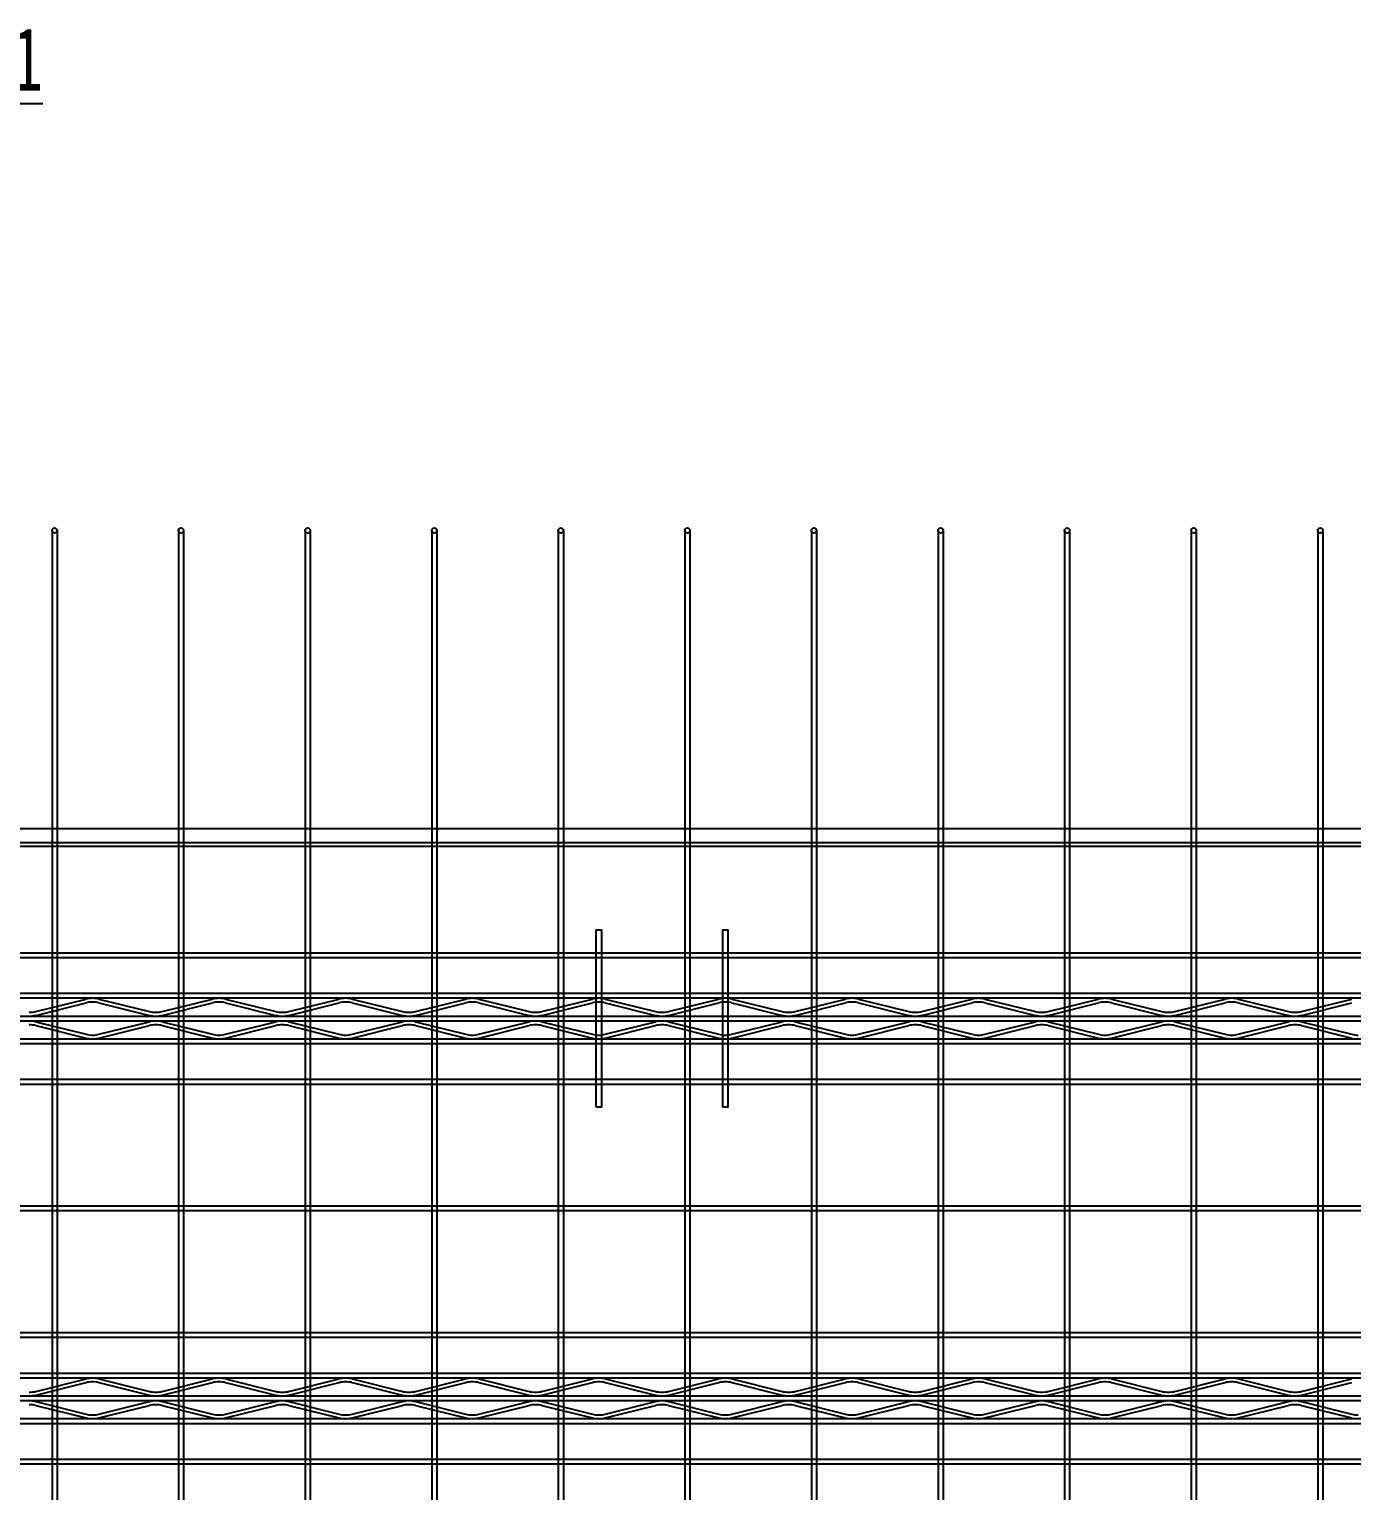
# Model space of a CAD drawing. Extents: x -524 to 129100, y -10500 to 1.
# Drawn here: x 49733 to 51822, y -7684 to -5375 of the extents above; entities that cross this region are included whole.
import ezdxf

# ---------------------------------------------------------------- set-up
doc = ezdxf.new("R2010")
doc.units = 0
doc.header["$LTSCALE"] = 250
doc.linetypes.add('BeePC_CENTER', pattern=[2, 1.25, -0.25, 0.25, -0.25])
doc.layers.get('0').update_dxf_attribs({"linetype": 'CONTINUOUS'})
doc.layers.get('Defpoints').update_dxf_attribs({"linetype": 'CONTINUOUS'})
for name, color, linetype in [('BeePC-CCBZ', 110, 'CONTINUOUS'), ('BeePC-GJ-LEVEL', 141, 'CONTINUOUS'), ('BeePC-GJ-Truss', 185, 'CONTINUOUS'), ('BeePC-TONG-ZT', 50, 'CONTINUOUS')]:
    doc.layers.add(name, color=color, linetype=linetype)
doc.styles.add('BeePC_Dim', font='simfang.ttf', dxfattribs={"width": 0.7})
doc.styles.add('BeePC_Text', font='simfang.ttf', dxfattribs={"width": 0.7})
doc.dimstyles.new('BeePC_DIM_25_25', dxfattribs={"dimtxt": 75, "dimasz": 25, "dimexe": 25, "dimexo": 0, "dimgap": 25, "dimtad": 1, "dimdec": 0, "dimzin": 0, "dimdsep": 46, "dimtxsty": 'BeePC_Dim', "dimblk": 'ARCHTICK', "dimcen": 0, "dimdle": 25, "dimclrt": 7, "dimadec": 0, "dimazin": 0, "dimtfac": 1, "dimtdec": 0, "dimtix": 1, "dimtmove": 2, "dimatfit": 3, "dimfxl": 250, "dimfxlon": 1, "dimtfill": 1, "dimtolj": 1, "dimtzin": 0, "dimarcsym": 0})

# ---------------------------------------------------------------- blocks, each defined once
blk = doc.blocks.new('_ArchTick')
at = {"color": 0, "linetype": 'ByBlock', "const_width": 0.5}
blk.add_lwpolyline([(-0.707, -0.707), (0.707, 0.707)], dxfattribs=at)
blk = doc.blocks.new('*D105')
at = {"layer": 'BeePC-CCBZ', "color": 0, "lineweight": -2, "transparency": 16777216}
for p, q in [((53904.8, -6138.4), (53904.8, -6663.4)), ((53704.8, -6163.4), (53929.8, -6163.4)), ((53704.8, -6638.4), (53929.8, -6638.4))]:
    blk.add_line(p, q, dxfattribs=at)
at = {"layer": 'Defpoints', "color": 0, "transparency": 16777216}
for p in [(53372.6, -6163.4), (49682.6, -6638.4), (53904.8, -6638.4)]:
    blk.add_point(p, dxfattribs=at)
at = {"layer": 'BeePC-CCBZ', "color": 0, "lineweight": -2, "transparency": 16777216, "xscale": 25, "yscale": 25, "zscale": 25}
for p, rotation in [((53904.8, -6163.4), 90), ((53904.8, -6638.4), 270)]:
    blk.add_blockref('_ArchTick', p, dxfattribs=dict(at, rotation=rotation))
at = {"layer": 'BeePC-CCBZ', "color": 7, "linetype": 'BeePC_CENTER', "transparency": 16777216, "insert": (53841.9, -6400.9), "char_height": 75, "attachment_point": 5, "rotation": 90, "style": 'BeePC_Dim', "bg_fill": 3, "box_fill_scale": 1.1, "bg_fill_color": 256, "bg_fill_true_color": 13158600, "bg_fill_transparency": 0}
blk.add_mtext('\\A1;475', dxfattribs=at)
blk = doc.blocks.new('*D106')
at = {"layer": 'BeePC-CCBZ', "color": 0, "lineweight": -2, "transparency": 16777216}
for p, q in [((53904.8, -6613.4), (53904.8, -9063.4)), ((53704.8, -6638.4), (53929.8, -6638.4)), ((53704.8, -9038.4), (53929.8, -9038.4))]:
    blk.add_line(p, q, dxfattribs=at)
at = {"layer": 'Defpoints', "color": 0, "transparency": 16777216}
for p in [(49682.6, -6638.4), (49682.6, -9038.4), (53904.8, -9038.4)]:
    blk.add_point(p, dxfattribs=at)
at = {"layer": 'BeePC-CCBZ', "color": 0, "lineweight": -2, "transparency": 16777216, "xscale": 25, "yscale": 25, "zscale": 25}
for p, rotation in [((53904.8, -6638.4), 90), ((53904.8, -9038.4), 270)]:
    blk.add_blockref('_ArchTick', p, dxfattribs=dict(at, rotation=rotation))
at = {"layer": 'BeePC-CCBZ', "color": 7, "linetype": 'BeePC_CENTER', "transparency": 16777216, "insert": (53841.9, -7838.4), "char_height": 75, "attachment_point": 5, "rotation": 90, "style": 'BeePC_Dim', "bg_fill": 3, "box_fill_scale": 1.1, "bg_fill_color": 256, "bg_fill_true_color": 13158600, "bg_fill_transparency": 0}
blk.add_mtext('\\A1;200x12=2400', dxfattribs=at)

msp = doc.modelspace()

# ---------------------------------------------------------------- linework, layer by layer
for points in [[(50628.6, -7078.4), (50628.6, -6798.4), (50636.6, -6798.4), (50636.6, -7078.4), (50628.6, -7078.4)], [(50828.6, -7078.4), (50828.6, -6798.4), (50836.6, -6798.4), (50836.6, -7078.4), (50828.6, -7078.4)]]:
    msp.add_lwpolyline(points)
at = {"layer": 'BeePC-GJ-LEVEL'}
for points in [[(49768.6, -6167.4), (49768.6, -9509.4)], [(49776.6, -6167.4), (49776.6, -9509.4)], [(49968.6, -6167.4), (49968.6, -9509.4)], [(49976.6, -6167.4), (49976.6, -9509.4)], [(50168.6, -6167.4), (50168.6, -9509.4)], [(50176.6, -6167.4), (50176.6, -9509.4)], [(50368.6, -6167.4), (50368.6, -9509.4)], [(50376.6, -6167.4), (50376.6, -9509.4)], [(50568.6, -6167.4), (50568.6, -9509.4)], [(50576.6, -6167.4), (50576.6, -9509.4)], [(50768.6, -6167.4), (50768.6, -9509.4)], [(50776.6, -6167.4), (50776.6, -9509.4)], [(50968.6, -6167.4), (50968.6, -9509.4)], [(50976.6, -6167.4), (50976.6, -9509.4)], [(51168.6, -6167.4), (51168.6, -9509.4)], [(51176.6, -6167.4), (51176.6, -9509.4)], [(51368.6, -6167.4), (51368.6, -9509.4)], [(51376.6, -6167.4), (51376.6, -9509.4)], [(51568.6, -6167.4), (51568.6, -9509.4)], [(51576.6, -6167.4), (51576.6, -9509.4)], [(51768.6, -6167.4), (51768.6, -9509.4)], [(51776.6, -6167.4), (51776.6, -9509.4)], [(45887.3, -6660.4), (53477.8, -6660.4), (53477.8, -6666.4), (45887.3, -6666.4), (45887.3, -6660.4)], [(45682.3, -6834.4), (53632.8, -6834.4), (53632.8, -6842.4), (45682.3, -6842.4), (45682.3, -6834.4)], [(45682.3, -7034.4), (53632.8, -7034.4), (53632.8, -7042.4), (45682.3, -7042.4), (45682.3, -7034.4)], [(45682.3, -7234.4), (53632.8, -7234.4), (53632.8, -7242.4), (45682.3, -7242.4), (45682.3, -7234.4)], [(45682.3, -7434.4), (53632.8, -7434.4), (53632.8, -7442.4), (45682.3, -7442.4), (45682.3, -7434.4)], [(45682.3, -7634.4), (53632.8, -7634.4), (53632.8, -7642.4), (45682.3, -7642.4), (45682.3, -7634.4)]]:
    msp.add_lwpolyline(points, dxfattribs=at)
for centre in [(49772.6, -6167.4), (49972.6, -6167.4), (50172.6, -6167.4), (50372.6, -6167.4), (50572.6, -6167.4), (50772.6, -6167.4), (50972.6, -6167.4), (51172.6, -6167.4), (51372.6, -6167.4), (51572.6, -6167.4), (51772.6, -6167.4)]:
    msp.add_circle(centre, 4, dxfattribs=at)
at = {"layer": 'BeePC-GJ-Truss'}
for points in [[(45932.6, -6898.4), (53432.6, -6898.4), (53432.6, -6906.4), (45932.6, -6906.4), (45932.6, -6898.4)], [(45932.6, -6934.4), (53432.6, -6934.4), (53432.6, -6942.4), (45932.6, -6942.4), (45932.6, -6934.4), (45936, -6934.3), (45939.2, -6933.9), (45942.8, -6933.3), (46022.4, -6913.6)], [(49742.8, -6927.3), (49822.4, -6907.6)], [(49742.8, -6933.3), (49822.4, -6913.6)], [(49842.8, -6907.6), (49922.4, -6927.3)], [(49842.8, -6913.6), (49922.4, -6933.3)], [(49942.8, -6927.3), (50022.4, -6907.6)], [(49942.8, -6933.3), (50022.4, -6913.6)], [(50042.8, -6907.6), (50122.4, -6927.3)], [(50042.8, -6913.6), (50122.4, -6933.3)], [(50142.8, -6927.3), (50222.4, -6907.6)], [(50142.8, -6933.3), (50222.4, -6913.6)], [(50242.8, -6907.6), (50322.4, -6927.3)], [(50242.8, -6913.6), (50322.4, -6933.3)], [(50342.8, -6927.3), (50422.4, -6907.6)], [(50342.8, -6933.3), (50422.4, -6913.6)], [(50442.8, -6907.6), (50522.4, -6927.3)], [(50442.8, -6913.6), (50522.4, -6933.3)], [(50542.8, -6927.3), (50622.4, -6907.6)], [(50542.8, -6933.3), (50622.4, -6913.6)], [(50642.8, -6907.6), (50722.4, -6927.3)], [(50642.8, -6913.6), (50722.4, -6933.3)], [(50742.8, -6927.3), (50822.4, -6907.6)], [(50742.8, -6933.3), (50822.4, -6913.6)], [(50842.8, -6907.6), (50922.4, -6927.3)], [(50842.8, -6913.6), (50922.4, -6933.3)], [(50942.8, -6927.3), (51022.4, -6907.6)], [(50942.8, -6933.3), (51022.4, -6913.6)], [(51042.8, -6907.6), (51122.4, -6927.3)], [(51042.8, -6913.6), (51122.4, -6933.3)], [(51142.8, -6927.3), (51222.4, -6907.6)], [(51142.8, -6933.3), (51222.4, -6913.6)], [(51242.8, -6907.6), (51322.4, -6927.3)], [(51242.8, -6913.6), (51322.4, -6933.3)], [(51342.8, -6927.3), (51422.4, -6907.6)], [(51342.8, -6933.3), (51422.4, -6913.6)], [(51442.8, -6907.6), (51522.4, -6927.3)], [(51442.8, -6913.6), (51522.4, -6933.3)], [(51542.8, -6927.3), (51622.4, -6907.6)], [(51542.8, -6933.3), (51622.4, -6913.6)], [(51642.8, -6907.6), (51722.4, -6927.3)], [(51642.8, -6913.6), (51722.4, -6933.3)], [(51742.8, -6927.3), (51822.4, -6907.6)], [(51742.8, -6933.3), (51822.4, -6913.6)], [(49742.8, -6943.6), (49822.4, -6963.3)], [(49742.8, -6949.6), (49822.4, -6969.3)], [(49842.8, -6963.3), (49922.4, -6943.6)], [(49842.8, -6969.3), (49922.4, -6949.6)], [(49942.8, -6943.6), (50022.4, -6963.3)], [(49942.8, -6949.6), (50022.4, -6969.3)], [(50042.8, -6963.3), (50122.4, -6943.6)], [(50042.8, -6969.3), (50122.4, -6949.6)], [(50142.8, -6943.6), (50222.4, -6963.3)], [(50142.8, -6949.6), (50222.4, -6969.3)], [(50242.8, -6963.3), (50322.4, -6943.6)], [(50242.8, -6969.3), (50322.4, -6949.6)], [(50342.8, -6943.6), (50422.4, -6963.3)], [(50342.8, -6949.6), (50422.4, -6969.3)], [(50442.8, -6963.3), (50522.4, -6943.6)], [(50442.8, -6969.3), (50522.4, -6949.6)], [(50542.8, -6943.6), (50622.4, -6963.3)], [(50542.8, -6949.6), (50622.4, -6969.3)], [(50642.8, -6963.3), (50722.4, -6943.6)], [(50642.8, -6969.3), (50722.4, -6949.6)], [(50742.8, -6943.6), (50822.4, -6963.3)], [(50742.8, -6949.6), (50822.4, -6969.3)], [(50842.8, -6963.3), (50922.4, -6943.6)], [(50842.8, -6969.3), (50922.4, -6949.6)], [(50942.8, -6943.6), (51022.4, -6963.3)], [(50942.8, -6949.6), (51022.4, -6969.3)], [(51042.8, -6963.3), (51122.4, -6943.6)], [(51042.8, -6969.3), (51122.4, -6949.6)], [(51142.8, -6943.6), (51222.4, -6963.3)], [(51142.8, -6949.6), (51222.4, -6969.3)], [(51242.8, -6963.3), (51322.4, -6943.6)], [(51242.8, -6969.3), (51322.4, -6949.6)], [(51342.8, -6943.6), (51422.4, -6963.3)], [(51342.8, -6949.6), (51422.4, -6969.3)], [(51442.8, -6963.3), (51522.4, -6943.6)], [(51442.8, -6969.3), (51522.4, -6949.6)], [(51542.8, -6943.6), (51622.4, -6963.3)], [(51542.8, -6949.6), (51622.4, -6969.3)], [(51642.8, -6963.3), (51722.4, -6943.6)], [(51642.8, -6969.3), (51722.4, -6949.6)], [(51742.8, -6943.6), (51822.4, -6963.3)], [(51742.8, -6949.6), (51822.4, -6969.3)], [(45932.6, -6970.4), (53432.6, -6970.4), (53432.6, -6978.4), (45932.6, -6978.4), (45932.6, -6970.4)], [(45932.6, -7498.4), (53432.6, -7498.4), (53432.6, -7506.4), (45932.6, -7506.4), (45932.6, -7498.4)], [(45932.6, -7534.4), (53432.6, -7534.4), (53432.6, -7542.4), (45932.6, -7542.4), (45932.6, -7534.4), (45936, -7534.3), (45939.2, -7533.9), (45942.8, -7533.3), (46022.4, -7513.6)], [(49742.8, -7527.3), (49822.4, -7507.6)], [(49742.8, -7533.3), (49822.4, -7513.6)], [(49842.8, -7507.6), (49922.4, -7527.3)], [(49842.8, -7513.6), (49922.4, -7533.3)], [(49942.8, -7527.3), (50022.4, -7507.6)], [(49942.8, -7533.3), (50022.4, -7513.6)], [(50042.8, -7507.6), (50122.4, -7527.3)], [(50042.8, -7513.6), (50122.4, -7533.3)], [(50142.8, -7527.3), (50222.4, -7507.6)], [(50142.8, -7533.3), (50222.4, -7513.6)], [(50242.8, -7507.6), (50322.4, -7527.3)], [(50242.8, -7513.6), (50322.4, -7533.3)], [(50342.8, -7527.3), (50422.4, -7507.6)], [(50342.8, -7533.3), (50422.4, -7513.6)], [(50442.8, -7507.6), (50522.4, -7527.3)], [(50442.8, -7513.6), (50522.4, -7533.3)], [(50542.8, -7527.3), (50622.4, -7507.6)], [(50542.8, -7533.3), (50622.4, -7513.6)], [(50642.8, -7507.6), (50722.4, -7527.3)], [(50642.8, -7513.6), (50722.4, -7533.3)], [(50742.8, -7527.3), (50822.4, -7507.6)], [(50742.8, -7533.3), (50822.4, -7513.6)], [(50842.8, -7507.6), (50922.4, -7527.3)], [(50842.8, -7513.6), (50922.4, -7533.3)], [(50942.8, -7527.3), (51022.4, -7507.6)], [(50942.8, -7533.3), (51022.4, -7513.6)], [(51042.8, -7507.6), (51122.4, -7527.3)], [(51042.8, -7513.6), (51122.4, -7533.3)], [(51142.8, -7527.3), (51222.4, -7507.6)], [(51142.8, -7533.3), (51222.4, -7513.6)], [(51242.8, -7507.6), (51322.4, -7527.3)], [(51242.8, -7513.6), (51322.4, -7533.3)], [(51342.8, -7527.3), (51422.4, -7507.6)], [(51342.8, -7533.3), (51422.4, -7513.6)], [(51442.8, -7507.6), (51522.4, -7527.3)], [(51442.8, -7513.6), (51522.4, -7533.3)], [(51542.8, -7527.3), (51622.4, -7507.6)], [(51542.8, -7533.3), (51622.4, -7513.6)], [(51642.8, -7507.6), (51722.4, -7527.3)], [(51642.8, -7513.6), (51722.4, -7533.3)], [(51742.8, -7527.3), (51822.4, -7507.6)], [(51742.8, -7533.3), (51822.4, -7513.6)], [(49742.8, -7543.6), (49822.4, -7563.3)], [(49742.8, -7549.6), (49822.4, -7569.3)], [(49842.8, -7563.3), (49922.4, -7543.6)], [(49842.8, -7569.3), (49922.4, -7549.6)], [(49942.8, -7543.6), (50022.4, -7563.3)], [(49942.8, -7549.6), (50022.4, -7569.3)], [(50042.8, -7563.3), (50122.4, -7543.6)], [(50042.8, -7569.3), (50122.4, -7549.6)], [(50142.8, -7543.6), (50222.4, -7563.3)], [(50142.8, -7549.6), (50222.4, -7569.3)], [(50242.8, -7563.3), (50322.4, -7543.6)], [(50242.8, -7569.3), (50322.4, -7549.6)], [(50342.8, -7543.6), (50422.4, -7563.3)], [(50342.8, -7549.6), (50422.4, -7569.3)], [(50442.8, -7563.3), (50522.4, -7543.6)], [(50442.8, -7569.3), (50522.4, -7549.6)], [(50542.8, -7543.6), (50622.4, -7563.3)], [(50542.8, -7549.6), (50622.4, -7569.3)], [(50642.8, -7563.3), (50722.4, -7543.6)], [(50642.8, -7569.3), (50722.4, -7549.6)], [(50742.8, -7543.6), (50822.4, -7563.3)], [(50742.8, -7549.6), (50822.4, -7569.3)], [(50842.8, -7563.3), (50922.4, -7543.6)], [(50842.8, -7569.3), (50922.4, -7549.6)], [(50942.8, -7543.6), (51022.4, -7563.3)], [(50942.8, -7549.6), (51022.4, -7569.3)], [(51042.8, -7563.3), (51122.4, -7543.6)], [(51042.8, -7569.3), (51122.4, -7549.6)], [(51142.8, -7543.6), (51222.4, -7563.3)], [(51142.8, -7549.6), (51222.4, -7569.3)], [(51242.8, -7563.3), (51322.4, -7543.6)], [(51242.8, -7569.3), (51322.4, -7549.6)], [(51342.8, -7543.6), (51422.4, -7563.3)], [(51342.8, -7549.6), (51422.4, -7569.3)], [(51442.8, -7563.3), (51522.4, -7543.6)], [(51442.8, -7569.3), (51522.4, -7549.6)], [(51542.8, -7543.6), (51622.4, -7563.3)], [(51542.8, -7549.6), (51622.4, -7569.3)], [(51642.8, -7563.3), (51722.4, -7543.6)], [(51642.8, -7569.3), (51722.4, -7549.6)], [(51742.8, -7543.6), (51822.4, -7563.3)], [(51742.8, -7549.6), (51822.4, -7569.3)], [(45932.6, -7570.4), (53432.6, -7570.4), (53432.6, -7578.4), (45932.6, -7578.4), (45932.6, -7570.4)]]:
    msp.add_lwpolyline(points, dxfattribs=at)
for centre, major_axis, start_param, end_param in [((49833.8, -6911.6), (18, 0), 1.635672, 2.256488), ((49831.4, -6915.9), (12, 0), 1.470144, 2.422017), ((49831.4, -6911.6), (18, 0), 0.885104, 1.50592), ((49833.8, -6915.9), (12, 0), 0.719576, 1.671449), ((50033.8, -6911.6), (18, 0), 1.635672, 2.256488), ((50031.4, -6915.9), (12, 0), 1.470144, 2.422017), ((50031.4, -6911.6), (18, 0), 0.885104, 1.50592), ((50033.8, -6915.9), (12, 0), 0.719576, 1.671449), ((50233.8, -6911.6), (18, 0), 1.635672, 2.256488), ((50231.4, -6915.9), (12, 0), 1.470144, 2.422017), ((50231.4, -6911.6), (18, 0), 0.885104, 1.50592), ((50233.8, -6915.9), (12, 0), 0.719576, 1.671449), ((50433.8, -6911.6), (18, 0), 1.635672, 2.256488), ((50431.4, -6915.9), (12, 0), 1.470144, 2.422017), ((50431.4, -6911.6), (18, 0), 0.885104, 1.50592), ((50433.8, -6915.9), (12, 0), 0.719576, 1.671449), ((50633.8, -6911.6), (18, 0), 1.635672, 2.256488), ((50631.4, -6915.9), (12, 0), 1.470144, 2.422017), ((50631.4, -6911.6), (18, 0), 0.885104, 1.50592), ((50633.8, -6915.9), (12, 0), 0.719576, 1.671449), ((50833.8, -6911.6), (18, 0), 1.635672, 2.256488), ((50831.4, -6915.9), (12, 0), 1.470144, 2.422017), ((50831.4, -6911.6), (18, 0), 0.885104, 1.50592), ((50833.8, -6915.9), (12, 0), 0.719576, 1.671449), ((51033.8, -6911.6), (18, 0), 1.635672, 2.256488), ((51031.4, -6915.9), (12, 0), 1.470144, 2.422017), ((51031.4, -6911.6), (18, 0), 0.885104, 1.50592), ((51033.8, -6915.9), (12, 0), 0.719576, 1.671449), ((51233.8, -6911.6), (18, 0), 1.635672, 2.256488), ((51231.4, -6915.9), (12, 0), 1.470144, 2.422017), ((51231.4, -6911.6), (18, 0), 0.885104, 1.50592), ((51233.8, -6915.9), (12, 0), 0.719576, 1.671449), ((51433.8, -6911.6), (18, 0), 1.635672, 2.256488), ((51431.4, -6915.9), (12, 0), 1.470144, 2.422017), ((51431.4, -6911.6), (18, 0), 0.885104, 1.50592), ((51433.8, -6915.9), (12, 0), 0.719576, 1.671449), ((51633.8, -6911.6), (18, 0), 1.635672, 2.256488), ((51631.4, -6915.9), (12, 0), 1.470144, 2.422017), ((51631.4, -6911.6), (18, 0), 0.885104, 1.50592), ((51633.8, -6915.9), (12, 0), 0.719576, 1.671449), ((49733.8, -6925), (12, 0), 4.611737, 5.563609), ((49731.4, -6929.3), (18, 0), 4.777265, 5.398081), ((49731.4, -6947.6), (18, 0), 0.885104, 1.50592), ((49733.8, -6951.9), (12, 0), 0.719576, 1.671449), ((49931.4, -6925), (12, 0), 3.861169, 4.813041), ((49933.8, -6929.3), (18, 0), 4.026697, 4.647513), ((49933.8, -6947.6), (18, 0), 1.635672, 2.256488), ((49931.4, -6951.9), (12, 0), 1.470144, 2.422017), ((49933.8, -6925), (12, 0), 4.611737, 5.563609), ((49931.4, -6929.3), (18, 0), 4.777265, 5.398081), ((49931.4, -6947.6), (18, 0), 0.885104, 1.50592), ((49933.8, -6951.9), (12, 0), 0.719576, 1.671449), ((50131.4, -6925), (12, 0), 3.861169, 4.813041), ((50133.8, -6929.3), (18, 0), 4.026697, 4.647513), ((50133.8, -6947.6), (18, 0), 1.635672, 2.256488), ((50131.4, -6951.9), (12, 0), 1.470144, 2.422017), ((50133.8, -6925), (12, 0), 4.611737, 5.563609), ((50131.4, -6929.3), (18, 0), 4.777265, 5.398081), ((50131.4, -6947.6), (18, 0), 0.885104, 1.50592), ((50133.8, -6951.9), (12, 0), 0.719576, 1.671449), ((50331.4, -6925), (12, 0), 3.861169, 4.813041), ((50333.8, -6929.3), (18, 0), 4.026697, 4.647513), ((50333.8, -6947.6), (18, 0), 1.635672, 2.256488), ((50331.4, -6951.9), (12, 0), 1.470144, 2.422017), ((50333.8, -6925), (12, 0), 4.611737, 5.563609), ((50331.4, -6929.3), (18, 0), 4.777265, 5.398081), ((50331.4, -6947.6), (18, 0), 0.885104, 1.50592), ((50333.8, -6951.9), (12, 0), 0.719576, 1.671449), ((50531.4, -6925), (12, 0), 3.861169, 4.813041), ((50533.8, -6929.3), (18, 0), 4.026697, 4.647513), ((50533.8, -6947.6), (18, 0), 1.635672, 2.256488), ((50531.4, -6951.9), (12, 0), 1.470144, 2.422017), ((50533.8, -6925), (12, 0), 4.611737, 5.563609), ((50531.4, -6929.3), (18, 0), 4.777265, 5.398081), ((50531.4, -6947.6), (18, 0), 0.885104, 1.50592), ((50533.8, -6951.9), (12, 0), 0.719576, 1.671449), ((50731.4, -6925), (12, 0), 3.861169, 4.813041), ((50733.8, -6929.3), (18, 0), 4.026697, 4.647513), ((50733.8, -6947.6), (18, 0), 1.635672, 2.256488), ((50731.4, -6951.9), (12, 0), 1.470144, 2.422017), ((50733.8, -6925), (12, 0), 4.611737, 5.563609), ((50731.4, -6929.3), (18, 0), 4.777265, 5.398081), ((50731.4, -6947.6), (18, 0), 0.885104, 1.50592), ((50733.8, -6951.9), (12, 0), 0.719576, 1.671449), ((50931.4, -6925), (12, 0), 3.861169, 4.813041), ((50933.8, -6929.3), (18, 0), 4.026697, 4.647513), ((50933.8, -6947.6), (18, 0), 1.635672, 2.256488), ((50931.4, -6951.9), (12, 0), 1.470144, 2.422017), ((50933.8, -6925), (12, 0), 4.611737, 5.563609), ((50931.4, -6929.3), (18, 0), 4.777265, 5.398081), ((50931.4, -6947.6), (18, 0), 0.885104, 1.50592), ((50933.8, -6951.9), (12, 0), 0.719576, 1.671449), ((51131.4, -6925), (12, 0), 3.861169, 4.813041), ((51133.8, -6929.3), (18, 0), 4.026697, 4.647513), ((51133.8, -6947.6), (18, 0), 1.635672, 2.256488), ((51131.4, -6951.9), (12, 0), 1.470144, 2.422017), ((51133.8, -6925), (12, 0), 4.611737, 5.563609), ((51131.4, -6929.3), (18, 0), 4.777265, 5.398081), ((51131.4, -6947.6), (18, 0), 0.885104, 1.50592), ((51133.8, -6951.9), (12, 0), 0.719576, 1.671449), ((51331.4, -6925), (12, 0), 3.861169, 4.813041), ((51333.8, -6929.3), (18, 0), 4.026697, 4.647513), ((51333.8, -6947.6), (18, 0), 1.635672, 2.256488), ((51331.4, -6951.9), (12, 0), 1.470144, 2.422017), ((51333.8, -6925), (12, 0), 4.611737, 5.563609), ((51331.4, -6929.3), (18, 0), 4.777265, 5.398081), ((51331.4, -6947.6), (18, 0), 0.885104, 1.50592), ((51333.8, -6951.9), (12, 0), 0.719576, 1.671449), ((51531.4, -6925), (12, 0), 3.861169, 4.813041), ((51533.8, -6929.3), (18, 0), 4.026697, 4.647513), ((51533.8, -6947.6), (18, 0), 1.635672, 2.256488), ((51531.4, -6951.9), (12, 0), 1.470144, 2.422017), ((51533.8, -6925), (12, 0), 4.611737, 5.563609), ((51531.4, -6929.3), (18, 0), 4.777265, 5.398081), ((51531.4, -6947.6), (18, 0), 0.885104, 1.50592), ((51533.8, -6951.9), (12, 0), 0.719576, 1.671449), ((51731.4, -6925), (12, 0), 3.861169, 4.813041), ((51733.8, -6929.3), (18, 0), 4.026697, 4.647513), ((51733.8, -6947.6), (18, 0), 1.635672, 2.256488), ((51731.4, -6951.9), (12, 0), 1.470144, 2.422017), ((51733.8, -6925), (12, 0), 4.611737, 5.563609), ((51731.4, -6929.3), (18, 0), 4.777265, 5.398081), ((51731.4, -6947.6), (18, 0), 0.885104, 1.50592), ((51733.8, -6951.9), (12, 0), 0.719576, 1.671449), ((49831.4, -6961), (12, 0), 3.861169, 4.813041), ((49833.8, -6965.3), (18, 0), 4.026697, 4.647513), ((49833.8, -6961), (12, 0), 4.611737, 5.563609), ((49831.4, -6965.3), (18, 0), 4.777265, 5.398081), ((50031.4, -6961), (12, 0), 3.861169, 4.813041), ((50033.8, -6965.3), (18, 0), 4.026697, 4.647513), ((50033.8, -6961), (12, 0), 4.611737, 5.563609), ((50031.4, -6965.3), (18, 0), 4.777265, 5.398081), ((50231.4, -6961), (12, 0), 3.861169, 4.813041), ((50233.8, -6965.3), (18, 0), 4.026697, 4.647513), ((50233.8, -6961), (12, 0), 4.611737, 5.563609), ((50231.4, -6965.3), (18, 0), 4.777265, 5.398081), ((50431.4, -6961), (12, 0), 3.861169, 4.813041), ((50433.8, -6965.3), (18, 0), 4.026697, 4.647513), ((50433.8, -6961), (12, 0), 4.611737, 5.563609), ((50431.4, -6965.3), (18, 0), 4.777265, 5.398081), ((50631.4, -6961), (12, 0), 3.861169, 4.813041), ((50633.8, -6965.3), (18, 0), 4.026697, 4.647513), ((50633.8, -6961), (12, 0), 4.611737, 5.563609), ((50631.4, -6965.3), (18, 0), 4.777265, 5.398081), ((50831.4, -6961), (12, 0), 3.861169, 4.813041), ((50833.8, -6965.3), (18, 0), 4.026697, 4.647513), ((50833.8, -6961), (12, 0), 4.611737, 5.563609), ((50831.4, -6965.3), (18, 0), 4.777265, 5.398081), ((51031.4, -6961), (12, 0), 3.861169, 4.813041), ((51033.8, -6965.3), (18, 0), 4.026697, 4.647513), ((51033.8, -6961), (12, 0), 4.611737, 5.563609), ((51031.4, -6965.3), (18, 0), 4.777265, 5.398081), ((51231.4, -6961), (12, 0), 3.861169, 4.813041), ((51233.8, -6965.3), (18, 0), 4.026697, 4.647513), ((51233.8, -6961), (12, 0), 4.611737, 5.563609), ((51231.4, -6965.3), (18, 0), 4.777265, 5.398081), ((51431.4, -6961), (12, 0), 3.861169, 4.813041), ((51433.8, -6965.3), (18, 0), 4.026697, 4.647513), ((51433.8, -6961), (12, 0), 4.611737, 5.563609), ((51431.4, -6965.3), (18, 0), 4.777265, 5.398081), ((51631.4, -6961), (12, 0), 3.861169, 4.813041), ((51633.8, -6965.3), (18, 0), 4.026697, 4.647513), ((51633.8, -6961), (12, 0), 4.611737, 5.563609), ((51631.4, -6965.3), (18, 0), 4.777265, 5.398081), ((51831.4, -6961), (12, 0), 3.861169, 4.813041), ((49833.8, -7511.6), (18, 0), 1.635672, 2.256488), ((49831.4, -7515.9), (12, 0), 1.470144, 2.422017), ((49831.4, -7511.6), (18, 0), 0.885104, 1.50592), ((49833.8, -7515.9), (12, 0), 0.719576, 1.671449), ((50033.8, -7511.6), (18, 0), 1.635672, 2.256488), ((50031.4, -7515.9), (12, 0), 1.470144, 2.422017), ((50031.4, -7511.6), (18, 0), 0.885104, 1.50592), ((50033.8, -7515.9), (12, 0), 0.719576, 1.671449), ((50233.8, -7511.6), (18, 0), 1.635672, 2.256488), ((50231.4, -7515.9), (12, 0), 1.470144, 2.422017), ((50231.4, -7511.6), (18, 0), 0.885104, 1.50592), ((50233.8, -7515.9), (12, 0), 0.719576, 1.671449), ((50433.8, -7511.6), (18, 0), 1.635672, 2.256488), ((50431.4, -7515.9), (12, 0), 1.470144, 2.422017), ((50431.4, -7511.6), (18, 0), 0.885104, 1.50592), ((50433.8, -7515.9), (12, 0), 0.719576, 1.671449), ((50633.8, -7511.6), (18, 0), 1.635672, 2.256488), ((50631.4, -7515.9), (12, 0), 1.470144, 2.422017), ((50631.4, -7511.6), (18, 0), 0.885104, 1.50592), ((50633.8, -7515.9), (12, 0), 0.719576, 1.671449), ((50833.8, -7511.6), (18, 0), 1.635672, 2.256488), ((50831.4, -7515.9), (12, 0), 1.470144, 2.422017), ((50831.4, -7511.6), (18, 0), 0.885104, 1.50592), ((50833.8, -7515.9), (12, 0), 0.719576, 1.671449), ((51033.8, -7511.6), (18, 0), 1.635672, 2.256488), ((51031.4, -7515.9), (12, 0), 1.470144, 2.422017), ((51031.4, -7511.6), (18, 0), 0.885104, 1.50592), ((51033.8, -7515.9), (12, 0), 0.719576, 1.671449), ((51233.8, -7511.6), (18, 0), 1.635672, 2.256488), ((51231.4, -7515.9), (12, 0), 1.470144, 2.422017), ((51231.4, -7511.6), (18, 0), 0.885104, 1.50592), ((51233.8, -7515.9), (12, 0), 0.719576, 1.671449), ((51433.8, -7511.6), (18, 0), 1.635672, 2.256488), ((51431.4, -7515.9), (12, 0), 1.470144, 2.422017), ((51431.4, -7511.6), (18, 0), 0.885104, 1.50592), ((51433.8, -7515.9), (12, 0), 0.719576, 1.671449), ((51633.8, -7511.6), (18, 0), 1.635672, 2.256488), ((51631.4, -7515.9), (12, 0), 1.470144, 2.422017), ((51631.4, -7511.6), (18, 0), 0.885104, 1.50592), ((51633.8, -7515.9), (12, 0), 0.719576, 1.671449), ((49733.8, -7525), (12, 0), 4.611737, 5.563609), ((49731.4, -7529.3), (18, 0), 4.777265, 5.398081), ((49731.4, -7547.6), (18, 0), 0.885104, 1.50592), ((49733.8, -7551.9), (12, 0), 0.719576, 1.671449), ((49931.4, -7525), (12, 0), 3.861169, 4.813041), ((49933.8, -7529.3), (18, 0), 4.026697, 4.647513), ((49933.8, -7547.6), (18, 0), 1.635672, 2.256488), ((49931.4, -7551.9), (12, 0), 1.470144, 2.422017), ((49933.8, -7525), (12, 0), 4.611737, 5.563609), ((49931.4, -7529.3), (18, 0), 4.777265, 5.398081), ((49931.4, -7547.6), (18, 0), 0.885104, 1.50592), ((49933.8, -7551.9), (12, 0), 0.719576, 1.671449), ((50131.4, -7525), (12, 0), 3.861169, 4.813041), ((50133.8, -7529.3), (18, 0), 4.026697, 4.647513), ((50133.8, -7547.6), (18, 0), 1.635672, 2.256488), ((50131.4, -7551.9), (12, 0), 1.470144, 2.422017), ((50133.8, -7525), (12, 0), 4.611737, 5.563609), ((50131.4, -7529.3), (18, 0), 4.777265, 5.398081), ((50131.4, -7547.6), (18, 0), 0.885104, 1.50592), ((50133.8, -7551.9), (12, 0), 0.719576, 1.671449), ((50331.4, -7525), (12, 0), 3.861169, 4.813041), ((50333.8, -7529.3), (18, 0), 4.026697, 4.647513), ((50333.8, -7547.6), (18, 0), 1.635672, 2.256488), ((50331.4, -7551.9), (12, 0), 1.470144, 2.422017), ((50333.8, -7525), (12, 0), 4.611737, 5.563609), ((50331.4, -7529.3), (18, 0), 4.777265, 5.398081), ((50331.4, -7547.6), (18, 0), 0.885104, 1.50592), ((50333.8, -7551.9), (12, 0), 0.719576, 1.671449), ((50531.4, -7525), (12, 0), 3.861169, 4.813041), ((50533.8, -7529.3), (18, 0), 4.026697, 4.647513), ((50533.8, -7547.6), (18, 0), 1.635672, 2.256488), ((50531.4, -7551.9), (12, 0), 1.470144, 2.422017), ((50533.8, -7525), (12, 0), 4.611737, 5.563609), ((50531.4, -7529.3), (18, 0), 4.777265, 5.398081), ((50531.4, -7547.6), (18, 0), 0.885104, 1.50592), ((50533.8, -7551.9), (12, 0), 0.719576, 1.671449), ((50731.4, -7525), (12, 0), 3.861169, 4.813041), ((50733.8, -7529.3), (18, 0), 4.026697, 4.647513), ((50733.8, -7547.6), (18, 0), 1.635672, 2.256488), ((50731.4, -7551.9), (12, 0), 1.470144, 2.422017), ((50733.8, -7525), (12, 0), 4.611737, 5.563609), ((50731.4, -7529.3), (18, 0), 4.777265, 5.398081), ((50731.4, -7547.6), (18, 0), 0.885104, 1.50592), ((50733.8, -7551.9), (12, 0), 0.719576, 1.671449), ((50931.4, -7525), (12, 0), 3.861169, 4.813041), ((50933.8, -7529.3), (18, 0), 4.026697, 4.647513), ((50933.8, -7547.6), (18, 0), 1.635672, 2.256488), ((50931.4, -7551.9), (12, 0), 1.470144, 2.422017), ((50933.8, -7525), (12, 0), 4.611737, 5.563609), ((50931.4, -7529.3), (18, 0), 4.777265, 5.398081), ((50931.4, -7547.6), (18, 0), 0.885104, 1.50592), ((50933.8, -7551.9), (12, 0), 0.719576, 1.671449), ((51131.4, -7525), (12, 0), 3.861169, 4.813041), ((51133.8, -7529.3), (18, 0), 4.026697, 4.647513), ((51133.8, -7547.6), (18, 0), 1.635672, 2.256488), ((51131.4, -7551.9), (12, 0), 1.470144, 2.422017), ((51133.8, -7525), (12, 0), 4.611737, 5.563609), ((51131.4, -7529.3), (18, 0), 4.777265, 5.398081), ((51131.4, -7547.6), (18, 0), 0.885104, 1.50592), ((51133.8, -7551.9), (12, 0), 0.719576, 1.671449), ((51331.4, -7525), (12, 0), 3.861169, 4.813041), ((51333.8, -7529.3), (18, 0), 4.026697, 4.647513), ((51333.8, -7547.6), (18, 0), 1.635672, 2.256488), ((51331.4, -7551.9), (12, 0), 1.470144, 2.422017), ((51333.8, -7525), (12, 0), 4.611737, 5.563609), ((51331.4, -7529.3), (18, 0), 4.777265, 5.398081), ((51331.4, -7547.6), (18, 0), 0.885104, 1.50592), ((51333.8, -7551.9), (12, 0), 0.719576, 1.671449), ((51531.4, -7525), (12, 0), 3.861169, 4.813041), ((51533.8, -7529.3), (18, 0), 4.026697, 4.647513), ((51533.8, -7547.6), (18, 0), 1.635672, 2.256488), ((51531.4, -7551.9), (12, 0), 1.470144, 2.422017), ((51533.8, -7525), (12, 0), 4.611737, 5.563609), ((51531.4, -7529.3), (18, 0), 4.777265, 5.398081), ((51531.4, -7547.6), (18, 0), 0.885104, 1.50592), ((51533.8, -7551.9), (12, 0), 0.719576, 1.671449), ((51731.4, -7525), (12, 0), 3.861169, 4.813041), ((51733.8, -7529.3), (18, 0), 4.026697, 4.647513), ((51733.8, -7547.6), (18, 0), 1.635672, 2.256488), ((51731.4, -7551.9), (12, 0), 1.470144, 2.422017), ((51733.8, -7525), (12, 0), 4.611737, 5.563609), ((51731.4, -7529.3), (18, 0), 4.777265, 5.398081), ((51731.4, -7547.6), (18, 0), 0.885104, 1.50592), ((51733.8, -7551.9), (12, 0), 0.719576, 1.671449), ((49831.4, -7561), (12, 0), 3.861169, 4.813041), ((49833.8, -7565.3), (18, 0), 4.026697, 4.647513), ((49833.8, -7561), (12, 0), 4.611737, 5.563609), ((49831.4, -7565.3), (18, 0), 4.777265, 5.398081), ((50031.4, -7561), (12, 0), 3.861169, 4.813041), ((50033.8, -7565.3), (18, 0), 4.026697, 4.647513), ((50033.8, -7561), (12, 0), 4.611737, 5.563609), ((50031.4, -7565.3), (18, 0), 4.777265, 5.398081), ((50231.4, -7561), (12, 0), 3.861169, 4.813041), ((50233.8, -7565.3), (18, 0), 4.026697, 4.647513), ((50233.8, -7561), (12, 0), 4.611737, 5.563609), ((50231.4, -7565.3), (18, 0), 4.777265, 5.398081), ((50431.4, -7561), (12, 0), 3.861169, 4.813041), ((50433.8, -7565.3), (18, 0), 4.026697, 4.647513), ((50433.8, -7561), (12, 0), 4.611737, 5.563609), ((50431.4, -7565.3), (18, 0), 4.777265, 5.398081), ((50631.4, -7561), (12, 0), 3.861169, 4.813041), ((50633.8, -7565.3), (18, 0), 4.026697, 4.647513), ((50633.8, -7561), (12, 0), 4.611737, 5.563609), ((50631.4, -7565.3), (18, 0), 4.777265, 5.398081), ((50831.4, -7561), (12, 0), 3.861169, 4.813041), ((50833.8, -7565.3), (18, 0), 4.026697, 4.647513), ((50833.8, -7561), (12, 0), 4.611737, 5.563609), ((50831.4, -7565.3), (18, 0), 4.777265, 5.398081), ((51031.4, -7561), (12, 0), 3.861169, 4.813041), ((51033.8, -7565.3), (18, 0), 4.026697, 4.647513), ((51033.8, -7561), (12, 0), 4.611737, 5.563609), ((51031.4, -7565.3), (18, 0), 4.777265, 5.398081), ((51231.4, -7561), (12, 0), 3.861169, 4.813041), ((51233.8, -7565.3), (18, 0), 4.026697, 4.647513), ((51233.8, -7561), (12, 0), 4.611737, 5.563609), ((51231.4, -7565.3), (18, 0), 4.777265, 5.398081), ((51431.4, -7561), (12, 0), 3.861169, 4.813041), ((51433.8, -7565.3), (18, 0), 4.026697, 4.647513), ((51433.8, -7561), (12, 0), 4.611737, 5.563609), ((51431.4, -7565.3), (18, 0), 4.777265, 5.398081), ((51631.4, -7561), (12, 0), 3.861169, 4.813041), ((51633.8, -7565.3), (18, 0), 4.026697, 4.647513), ((51633.8, -7561), (12, 0), 4.611737, 5.563609), ((51631.4, -7565.3), (18, 0), 4.777265, 5.398081), ((51831.4, -7561), (12, 0), 3.861169, 4.813041)]:
    msp.add_ellipse(centre, major_axis=major_axis, ratio=0.288551, start_param=start_param, end_param=end_param, dxfattribs=at)
at = {"layer": 'BeePC-TONG-ZT'}
msp.add_lwpolyline([(45872.3, -6638.4), (53492.8, -6638.4), (53492.8, -9038.4), (45872.3, -9038.4), (45872.3, -6638.4)], dxfattribs=at)

# ---------------------------------------------------------------- texts
at = {"insert": (49682.6, -5422.6), "char_height": 100, "attachment_point": 5, "style": 'BeePC_Text'}
msp.add_mtext('\\L1-1\\o', dxfattribs=at)

# ---------------------------------------------------------------- next in the draw order: dimensions: what is measured, and where the dimension line sits
at = {"layer": 'BeePC-CCBZ'}
dim = msp.add_linear_dim(base=(53904.8, -6638.4), p1=(53372.6, -6163.4), p2=(49682.6, -6638.4), angle=90, dimstyle='BeePC_DIM_25_25', override={"dimfxl": 200}, dxfattribs=at)
dim.commit()
dim.dimension.update_dxf_attribs({"geometry": '*D105', "text_midpoint": (53841.9, -6400.9)})

# ---------------------------------------------------------------- next in the draw order: dimensions: what is measured, and where the dimension line sits
dim = msp.add_linear_dim(base=(53904.8, -9038.4), p1=(49682.6, -6638.4), p2=(49682.6, -9038.4), angle=90, text='200x12=2400', dimstyle='BeePC_DIM_25_25', override={"dimfxl": 200}, dxfattribs=at)
dim.commit()
dim.dimension.update_dxf_attribs({"geometry": '*D106', "text_midpoint": (53841.9, -7838.4)})

doc.saveas('drawing.dxf')
